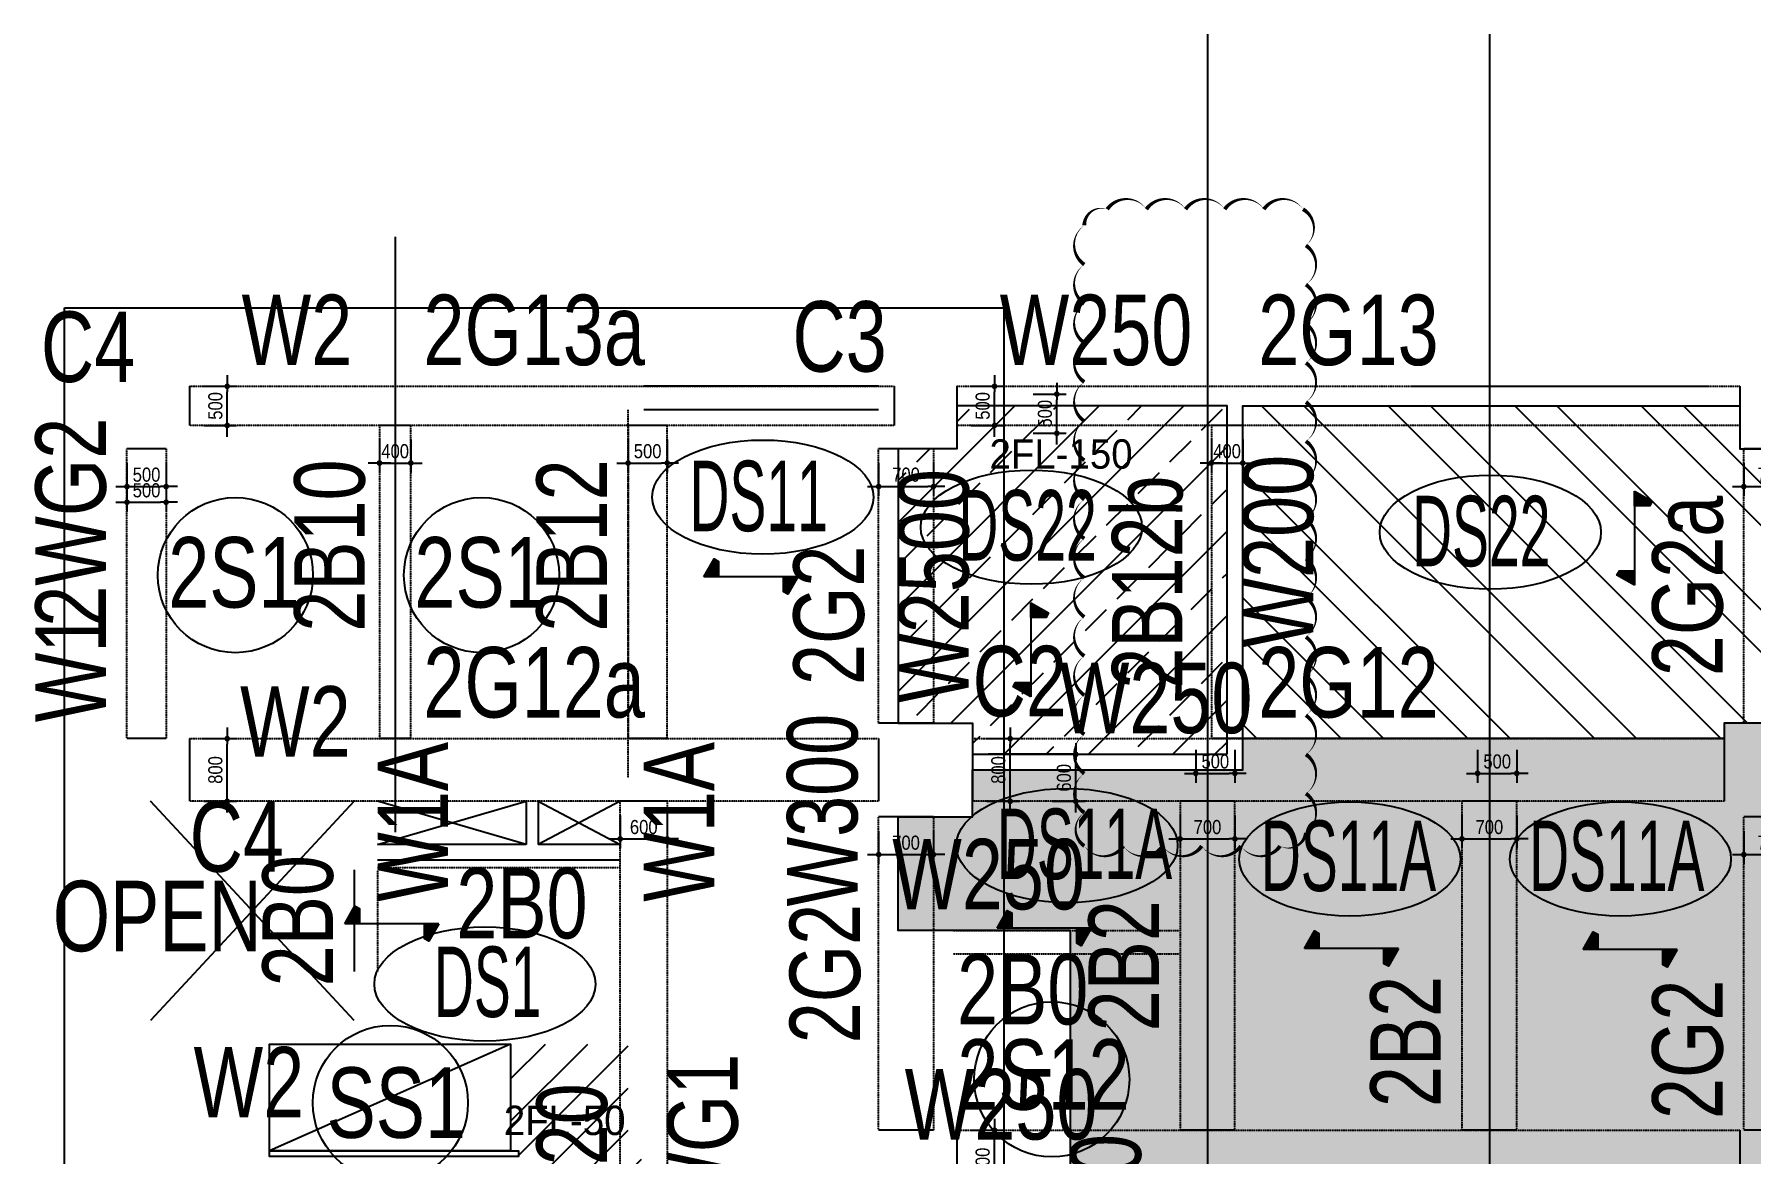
# Model space of a CAD drawing. Header units: millimetres. Extents: x -91198 to 200029, y -144 to 153500.
# Drawn here: x 90970 to 112891, y 139205 to 153500 of the extents above; entities that cross this region are included whole.
import ezdxf
from ezdxf.enums import TextEntityAlignment as Align

# ---------------------------------------------------------------- set-up
doc = ezdxf.new("R2010")
doc.units = ezdxf.units.MM
doc.linetypes.add('HID', pattern=[2.3, 1.5, -0.8])
doc.layers.get('Defpoints').update_dxf_attribs({"color": 159})
for name, color, linetype in [('^DECK', 130, 'Continuous'), ('A-CEN', 1, 'Continuous'), ('A-HAT', 251, 'Continuous'), ('A-OPEN', 1, 'Continuous'), ('A-TEXT-NOTE', 7, 'Continuous'), ('BEAM-TEXT', 4, 'Continuous'), ('COLUMN-TEXT', 2, 'Continuous'), ('DECK-PL', 4, 'Continuous'), ('DECK-SLAB', 4, 'Continuous'), ('GIRDER-TEXT', 7, 'Continuous'), ('TXT-SLAB', 6, 'Continuous'), ('WALL-TEXT', 6, 'Continuous'), ('보(beam)', 4, 'HID'), ('보(girder)', 7, 'HID'), ('슬래브라인', 7, 'Continuous')]:
    doc.layers.add(name, color=color, linetype=linetype)
doc.layers.add('NOPLOT', color=191, linetype='Continuous', plot=False)
doc.styles.add('Gdim', font='', dxfattribs={"width": 0.9})
doc.styles.add('Gtx', font='')
doc.styles.get('Gdim').set_extended_font_data('Dotum')
doc.styles.get('Gtx').set_extended_font_data('Dotum')
doc.dimstyles.new('Gdim200', dxfattribs={"dimscale": 200, "dimtxt": 3, "dimasz": 1.2, "dimexe": 2, "dimexo": 3, "dimgap": 1, "dimtad": 1, "dimdsep": 46, "dimlunit": 6, "dimtxsty": 'Gdim', "dimblk1": '_CIDOT', "dimblk2": '_CIDOT', "dimsah": 1, "dimcen": 2.5, "dimdle": 2, "dimclrd": 1, "dimclre": 1, "dimclrt": 3, "dimazin": 2, "dimtfac": 1, "dimtix": 1, "dimtmove": 2, "dimatfit": 3, "dimldrblk": '_CIDOT', "dimfxl": 2, "dimtolj": 1, "dimtzin": 0, "dimarcsym": 0})

# ---------------------------------------------------------------- blocks, each defined once
blk = doc.blocks.new('_CIDOT')
at = {"color": 0, "linetype": 'ByBlock'}
blk.add_line((2, 0), (-1, 0), dxfattribs=at)
at = {"color": 0, "linetype": 'ByBlock', "const_width": 0.5}
blk.add_lwpolyline([(-0.25, 0, 1), (0.25, 0, 1)], format="xyb", close=True, dxfattribs=at)
blk = doc.blocks.new('*D1475')
at = {"layer": 'Defpoints', "color": 155, "lineweight": -2, "transparency": 16777216}
for p, q in [((-1725, 650), (-1305, 650)), ((-1425, 222), (-1425, 578)), ((-1725, 150), (-1305, 150))]:
    blk.add_line(p, q, dxfattribs=at)
at = {"layer": 'Defpoints', "color": 0, "transparency": 16777216}
for p in [(-1905, 650), (-1425, 650), (-1905, 150)]:
    blk.add_point(p, dxfattribs=at)
at = {"layer": 'Defpoints', "color": 155, "lineweight": -2, "transparency": 16777216, "xscale": 71.99999999999994, "yscale": 71.99999999999994, "zscale": 71.99999999999994}
for p, rotation in [((-1425, 650), 90), ((-1425, 150), 270)]:
    blk.add_blockref('_CIDOT', p, dxfattribs=dict(at, rotation=rotation))
at = {"layer": 'Defpoints', "color": 3, "transparency": 16777216, "insert": (-1576, 400), "char_height": 180, "attachment_point": 5, "rotation": 90, "style": 'Gdim'}
blk.add_mtext('\\A1;{\\C155;500}', dxfattribs=at)
blk = doc.blocks.new('*D1477')
at = {"layer": 'Defpoints', "color": 155, "lineweight": -2, "transparency": 16777216}
for p, q in [((-1725, 800), (-1305, 800)), ((-1425, 72), (-1425, 728)), ((-1725, 0), (-1305, 0))]:
    blk.add_line(p, q, dxfattribs=at)
at = {"layer": 'Defpoints', "color": 0, "transparency": 16777216}
for p in [(-1905, 800), (-1425, 800), (-1905, 0)]:
    blk.add_point(p, dxfattribs=at)
at = {"layer": 'Defpoints', "color": 155, "lineweight": -2, "transparency": 16777216, "xscale": 71.99999999999994, "yscale": 71.99999999999994, "zscale": 71.99999999999994}
for p, rotation in [((-1425, 800), 90), ((-1425, 0), 270)]:
    blk.add_blockref('_CIDOT', p, dxfattribs=dict(at, rotation=rotation))
at = {"layer": 'Defpoints', "color": 3, "transparency": 16777216, "insert": (-1576, 400), "char_height": 180, "attachment_point": 5, "rotation": 90, "style": 'Gdim'}
blk.add_mtext('\\A1;{\\C155;800}', dxfattribs=at)
blk = doc.blocks.new('*D1482')
at = {"layer": 'Defpoints', "color": 155, "lineweight": -2, "transparency": 16777216}
for p, q in [((-1725, 800), (-1305, 800)), ((-1425, 72), (-1425, 728)), ((-888, 600), (-468, 600)), ((-588, 72), (-588, 528)), ((-1725, 0), (-1305, 0)), ((-888, 0), (-468, 0))]:
    blk.add_line(p, q, dxfattribs=at)
at = {"layer": 'Defpoints', "color": 0, "transparency": 16777216}
for p in [(-1905, 800), (-1425, 800), (-1068, 600), (-588, 600), (-1905, 0), (-1068, 0)]:
    blk.add_point(p, dxfattribs=at)
at = {"layer": 'Defpoints', "color": 155, "lineweight": -2, "transparency": 16777216, "xscale": 71.99999999999994, "yscale": 71.99999999999994, "zscale": 71.99999999999994}
for p, rotation in [((-1425, 800), 90), ((-588, 600), 90), ((-1425, 0), 270), ((-588, 0), 270)]:
    blk.add_blockref('_CIDOT', p, dxfattribs=dict(at, rotation=rotation))
at = {"layer": 'Defpoints', "color": 3, "transparency": 16777216, "char_height": 180, "attachment_point": 5, "rotation": 90, "style": 'Gdim'}
for s, insert in [('\\A1;{\\C155;800}', (-1576, 400)), ('\\A1;{\\C155;600}', (-738, 300))]:
    blk.add_mtext(s, dxfattribs=dict(at, insert=insert))
blk = doc.blocks.new('*D1476')
at = {"layer": 'Defpoints', "color": 155, "lineweight": -2, "transparency": 16777216}
for p, q in [((-1725, 650), (-1305, 650)), ((-1425, 222), (-1425, 578)), ((-930, 550), (-510, 550)), ((-630, 122), (-630, 478)), ((-1725, 150), (-1305, 150)), ((-930, 50), (-510, 50))]:
    blk.add_line(p, q, dxfattribs=at)
at = {"layer": 'Defpoints', "color": 0, "transparency": 16777216}
for p in [(-1905, 650), (-1425, 650), (-1110, 550), (-630, 550), (-1905, 150), (-1110, 50)]:
    blk.add_point(p, dxfattribs=at)
at = {"layer": 'Defpoints', "color": 155, "lineweight": -2, "transparency": 16777216, "xscale": 71.99999999999994, "yscale": 71.99999999999994, "zscale": 71.99999999999994}
for p, rotation in [((-1425, 650), 90), ((-630, 550), 90), ((-1425, 150), 270), ((-630, 50), 270)]:
    blk.add_blockref('_CIDOT', p, dxfattribs=dict(at, rotation=rotation))
at = {"layer": 'Defpoints', "color": 3, "transparency": 16777216, "char_height": 180, "attachment_point": 5, "rotation": 90, "style": 'Gdim'}
for insert in [(-1576, 400), (-781, 300)]:
    blk.add_mtext('\\A1;{\\C155;500}', dxfattribs=dict(at, insert=insert))
blk = doc.blocks.new('*D1489')
at = {"layer": 'Defpoints', "color": 155, "lineweight": -2, "transparency": 16777216}
for p, q in [((-1925, 700), (-1505, 700)), ((-1625, 172), (-1625, 628)), ((-1925, 100), (-1505, 100))]:
    blk.add_line(p, q, dxfattribs=at)
at = {"layer": 'Defpoints', "color": 0, "transparency": 16777216}
for p in [(-2105, 700), (-1625, 700), (-2105, 100)]:
    blk.add_point(p, dxfattribs=at)
at = {"layer": 'Defpoints', "color": 155, "lineweight": -2, "transparency": 16777216, "xscale": 71.99999999999994, "yscale": 71.99999999999994, "zscale": 71.99999999999994}
for p, rotation in [((-1625, 700), 90), ((-1625, 100), 270)]:
    blk.add_blockref('_CIDOT', p, dxfattribs=dict(at, rotation=rotation))
at = {"layer": 'Defpoints', "color": 3, "transparency": 16777216, "insert": (-1776, 400), "char_height": 180, "attachment_point": 5, "rotation": 90, "style": 'Gdim'}
blk.add_mtext('\\A1;{\\C155;600}', dxfattribs=at)
blk = doc.blocks.new('*D1490')
at = {"layer": 'Defpoints', "color": 155, "lineweight": -2, "transparency": 16777216}
for p, q in [((-1925, 650), (-1505, 650)), ((-1725, 650), (-1305, 650)), ((-1625, 222), (-1625, 578)), ((-1425, 222), (-1425, 578)), ((-1925, 150), (-1505, 150)), ((-1725, 150), (-1305, 150))]:
    blk.add_line(p, q, dxfattribs=at)
at = {"layer": 'Defpoints', "color": 0, "transparency": 16777216}
for p in [(-2105, 650), (-1905, 650), (-1625, 650), (-1425, 650), (-2105, 150), (-1905, 150)]:
    blk.add_point(p, dxfattribs=at)
at = {"layer": 'Defpoints', "color": 155, "lineweight": -2, "transparency": 16777216, "xscale": 71.99999999999994, "yscale": 71.99999999999994, "zscale": 71.99999999999994}
for p, rotation in [((-1625, 650), 90), ((-1425, 650), 90), ((-1625, 150), 270), ((-1425, 150), 270)]:
    blk.add_blockref('_CIDOT', p, dxfattribs=dict(at, rotation=rotation))
at = {"layer": 'Defpoints', "color": 3, "transparency": 16777216, "char_height": 180, "attachment_point": 5, "rotation": 90, "style": 'Gdim'}
for insert in [(-1776, 400), (-1576, 400)]:
    blk.add_mtext('\\A1;{\\C155;500}', dxfattribs=dict(at, insert=insert))
blk = doc.blocks.new('*D1473')
at = {"layer": 'Defpoints', "color": 155, "lineweight": -2, "transparency": 16777216}
for p, q in [((-1825, 750), (-1405, 750)), ((-1525, 122), (-1525, 678)), ((-1825, 50), (-1405, 50))]:
    blk.add_line(p, q, dxfattribs=at)
at = {"layer": 'Defpoints', "color": 0, "transparency": 16777216}
for p in [(-2005, 750), (-1525, 750), (-2005, 50)]:
    blk.add_point(p, dxfattribs=at)
at = {"layer": 'Defpoints', "color": 155, "lineweight": -2, "transparency": 16777216, "xscale": 71.99999999999994, "yscale": 71.99999999999994, "zscale": 71.99999999999994}
for p, rotation in [((-1525, 750), 90), ((-1525, 50), 270)]:
    blk.add_blockref('_CIDOT', p, dxfattribs=dict(at, rotation=rotation))
at = {"layer": 'Defpoints', "color": 3, "transparency": 16777216, "insert": (-1676, 400), "char_height": 180, "attachment_point": 5, "rotation": 90, "style": 'Gdim'}
blk.add_mtext('\\A1;{\\C155;700}', dxfattribs=at)
blk = doc.blocks.new('*D1491')
at = {"layer": 'Defpoints', "color": 155, "lineweight": -2, "transparency": 16777216}
for p, q in [((-888, 550), (-468, 550)), ((-588, 122), (-588, 478)), ((-888, 50), (-468, 50))]:
    blk.add_line(p, q, dxfattribs=at)
at = {"layer": 'Defpoints', "color": 0, "transparency": 16777216}
for p in [(-1068, 550), (-588, 550), (-1068, 50)]:
    blk.add_point(p, dxfattribs=at)
at = {"layer": 'Defpoints', "color": 155, "lineweight": -2, "transparency": 16777216, "xscale": 71.99999999999994, "yscale": 71.99999999999994, "zscale": 71.99999999999994}
for p, rotation in [((-588, 550), 90), ((-588, 50), 270)]:
    blk.add_blockref('_CIDOT', p, dxfattribs=dict(at, rotation=rotation))
at = {"layer": 'Defpoints', "color": 3, "transparency": 16777216, "insert": (-738, 300), "char_height": 180, "attachment_point": 5, "rotation": 90, "style": 'Gdim'}
blk.add_mtext('\\A1;{\\C155;500}', dxfattribs=at)
blk = doc.blocks.new('*D1492')
at = {"layer": 'Defpoints', "color": 155, "lineweight": -2, "transparency": 16777216}
for p, q in [((-1725, 650), (-1305, 650)), ((-1425, 222), (-1425, 578)), ((-888, 650), (-468, 650)), ((-588, 22), (-588, 578)), ((-1725, 150), (-1305, 150)), ((-888, -50), (-468, -50))]:
    blk.add_line(p, q, dxfattribs=at)
at = {"layer": 'Defpoints', "color": 0, "transparency": 16777216}
for p in [(-1905, 650), (-1425, 650), (-1068, 650), (-588, 650), (-1905, 150), (-1068, -50)]:
    blk.add_point(p, dxfattribs=at)
at = {"layer": 'Defpoints', "color": 155, "lineweight": -2, "transparency": 16777216, "xscale": 71.99999999999994, "yscale": 71.99999999999994, "zscale": 71.99999999999994}
for p, rotation in [((-1425, 650), 90), ((-588, 650), 90), ((-1425, 150), 270), ((-588, -50), 270)]:
    blk.add_blockref('_CIDOT', p, dxfattribs=dict(at, rotation=rotation))
at = {"layer": 'Defpoints', "color": 3, "transparency": 16777216, "char_height": 180, "attachment_point": 5, "rotation": 90, "style": 'Gdim'}
for s, insert in [('\\A1;{\\C155;500}', (-1576, 400)), ('\\A1;{\\C155;700}', (-738, 300))]:
    blk.add_mtext(s, dxfattribs=dict(at, insert=insert))
blk = doc.blocks.new('*D1501')
at = {"layer": 'Defpoints', "color": 155, "lineweight": -2, "transparency": 16777216}
for p, q in [((-1725, 750), (-1305, 750)), ((-1425, 122), (-1425, 678)), ((-1725, 50), (-1305, 50))]:
    blk.add_line(p, q, dxfattribs=at)
at = {"layer": 'Defpoints', "color": 0, "transparency": 16777216}
for p in [(-1905, 750), (-1425, 750), (-1905, 50)]:
    blk.add_point(p, dxfattribs=at)
at = {"layer": 'Defpoints', "color": 155, "lineweight": -2, "transparency": 16777216, "xscale": 71.99999999999994, "yscale": 71.99999999999994, "zscale": 71.99999999999994}
for p, rotation in [((-1425, 750), 90), ((-1425, 50), 270)]:
    blk.add_blockref('_CIDOT', p, dxfattribs=dict(at, rotation=rotation))
at = {"layer": 'Defpoints', "color": 3, "transparency": 16777216, "insert": (-1576, 400), "char_height": 180, "attachment_point": 5, "rotation": 90, "style": 'Gdim'}
blk.add_mtext('\\A1;{\\C155;700}', dxfattribs=at)
blk = doc.blocks.new('*D1503')
at = {"layer": 'Defpoints', "color": 155, "lineweight": -2, "transparency": 16777216}
for p, q in [((-1725, 800), (-1305, 800)), ((-1425, 72), (-1425, 728)), ((-1725, 0), (-1305, 0))]:
    blk.add_line(p, q, dxfattribs=at)
at = {"layer": 'Defpoints', "color": 0, "transparency": 16777216}
for p in [(-1905, 800), (-1425, 800), (-1905, 0)]:
    blk.add_point(p, dxfattribs=at)
at = {"layer": 'Defpoints', "color": 155, "lineweight": -2, "transparency": 16777216, "xscale": 71.99999999999994, "yscale": 71.99999999999994, "zscale": 71.99999999999994}
for p, rotation in [((-1425, 800), 90), ((-1425, 0), 270)]:
    blk.add_blockref('_CIDOT', p, dxfattribs=dict(at, rotation=rotation))
at = {"layer": 'Defpoints', "color": 3, "transparency": 16777216, "insert": (-1576, 400), "char_height": 180, "attachment_point": 5, "rotation": 90, "style": 'Gdim'}
blk.add_mtext('\\A1;{\\C155;800}', dxfattribs=at)
blk = doc.blocks.new('*D1507')
at = {"layer": 'Defpoints', "color": 155, "lineweight": -2, "transparency": 16777216}
for p, q in [((-888, 500), (-468, 500)), ((-588, 572), (-588, 644)), ((-588, 100), (-588, 500)), ((-888, 100), (-468, 100)), ((-588, 28), (-588, -44))]:
    blk.add_line(p, q, dxfattribs=at)
at = {"layer": 'Defpoints', "color": 0, "transparency": 16777216}
for p in [(-1068, 500), (-588, 500), (-1068, 100)]:
    blk.add_point(p, dxfattribs=at)
at = {"layer": 'Defpoints', "color": 155, "lineweight": -2, "transparency": 16777216, "xscale": 71.99999999999994, "yscale": 71.99999999999994, "zscale": 71.99999999999994}
for p, rotation in [((-588, 500), 270), ((-588, 100), 90)]:
    blk.add_blockref('_CIDOT', p, dxfattribs=dict(at, rotation=rotation))
at = {"layer": 'Defpoints', "color": 3, "transparency": 16777216, "insert": (-738, 300), "char_height": 180, "attachment_point": 5, "rotation": 90, "style": 'Gdim'}
blk.add_mtext('\\A1;{\\C155;400}', dxfattribs=at)
blk = doc.blocks.new('A$C58C40D4B')
at = {"layer": 'DECK-PL'}
for points in [[(600, 2), (471, 228), (415, 196), (415, 2)], [(-600, 2), (-471, -223), (-415, -192), (-415, 2)]]:
    blk.add_hatch(color=256, dxfattribs=at).paths.add_polyline_path(points)
blk.add_line((-600, 2), (600, 2), dxfattribs=at)
for points in [[(600, 2), (471, 228), (415, 196), (415, 2), (415, 2), (471, 2), (600, 2)], [(-600, 2), (-471, -223), (-415, -192), (-415, 2), (-415, 2), (-471, 2), (-600, 2)]]:
    blk.add_lwpolyline(points, dxfattribs=at)
blk = doc.blocks.new('*D1617')
at = {"layer": 'Defpoints', "color": 155, "lineweight": -2, "transparency": 16777216}
for p, q in [((-888, 500), (-468, 500)), ((-588, 572), (-588, 644)), ((-588, 100), (-588, 500)), ((-888, 100), (-468, 100)), ((-588, 28), (-588, -44))]:
    blk.add_line(p, q, dxfattribs=at)
at = {"layer": 'Defpoints', "color": 0, "transparency": 16777216}
for p in [(-1068, 500), (-588, 500), (-1068, 100)]:
    blk.add_point(p, dxfattribs=at)
at = {"layer": 'Defpoints', "color": 155, "lineweight": -2, "transparency": 16777216, "xscale": 71.99999999999994, "yscale": 71.99999999999994, "zscale": 71.99999999999994}
for p, rotation in [((-588, 500), 270), ((-588, 100), 90)]:
    blk.add_blockref('_CIDOT', p, dxfattribs=dict(at, rotation=rotation))
at = {"layer": 'Defpoints', "color": 3, "transparency": 16777216, "insert": (-738, 300), "char_height": 180, "attachment_point": 5, "rotation": 90, "style": 'Gdim'}
blk.add_mtext('\\A1;{\\C155;400}', dxfattribs=at)
blk = doc.blocks.new('*U1160')
at = {"layer": 'Defpoints'}
for p, q in [((-1905.451, 650), (-1905.451, 150)), ((7094.549, 650), (7094.549, 150))]:
    blk.add_line(p, q, dxfattribs=at)
at = {"layer": '보(girder)'}
for p, q in [((-1905.451, 650), (7094.549, 650)), ((7094.549, 150), (-1905.451, 150))]:
    blk.add_line(p, q, dxfattribs=at)
at = {"layer": 'Defpoints'}
dim = blk.add_linear_dim(base=(-1425.451, 650), p1=(-1905.451, 150), p2=(-1905.451, 650), angle=90, text='{\\C155;<>}', dimstyle='Gdim200', override={"dimscale": 60, "dimzin": 8, "dimclrd": 155, "dimclre": 155}, dxfattribs=at)
dim.commit()
dim.dimension.update_dxf_attribs({"geometry": '*D1475', "text_midpoint": (-1575.573, 400)})
blk = doc.blocks.new('*U1164')
at = {"layer": 'Defpoints'}
for p, q in [((-1905.451, 800), (-1905.451, 0)), ((6894.549, 800), (6894.549, 0))]:
    blk.add_line(p, q, dxfattribs=at)
at = {"layer": '보(girder)'}
for p, q in [((-1905.451, 800), (6894.549, 800)), ((6894.549, 0), (-1905.451, 0))]:
    blk.add_line(p, q, dxfattribs=at)
at = {"layer": 'Defpoints'}
dim = blk.add_linear_dim(base=(-1425.451, 800), p1=(-1905.451, 0), p2=(-1905.451, 800), angle=90, text='{\\C155;<>}', dimstyle='Gdim200', override={"dimscale": 60, "dimzin": 8, "dimclrd": 155, "dimclre": 155}, dxfattribs=at)
dim.commit()
dim.dimension.update_dxf_attribs({"geometry": '*D1477', "text_midpoint": (-1575.573, 400)})
blk = doc.blocks.new('*U1174')
at = {"layer": 'Defpoints'}
for p, q in [((-1905.451, 800), (-1905.451, 0)), ((7694.549, 800), (7694.549, 0))]:
    blk.add_line(p, q, dxfattribs=at)
at = {"layer": '보(girder)'}
for p, q in [((-1905.451, 800), (7694.549, 800)), ((7694.549, 0), (-1905.451, 0))]:
    blk.add_line(p, q, dxfattribs=at)
at = {"layer": 'Defpoints'}
dim = blk.add_linear_dim(base=(-1425.451, 800), p1=(-1905.451, 0), p2=(-1905.451, 800), angle=90, text='{\\C155;<>}', dimstyle='Gdim200', override={"dimscale": 60, "dimzin": 8, "dimclrd": 155, "dimclre": 155}, dxfattribs=at)
dim.commit()
dim.dimension.update_dxf_attribs({"geometry": '*D1482', "text_midpoint": (-1575.573, 400)})
blk = doc.blocks.new('*U1162')
at = {"layer": 'Defpoints'}
for p, q in [((-1905.451, 650), (-1905.451, 150)), ((8094.549, 650), (8094.549, 150))]:
    blk.add_line(p, q, dxfattribs=at)
at = {"layer": '보(girder)'}
for p, q in [((-1905.451, 650), (8094.549, 650)), ((8094.549, 150), (-1905.451, 150))]:
    blk.add_line(p, q, dxfattribs=at)
at = {"layer": 'Defpoints'}
dim = blk.add_linear_dim(base=(-1425.451, 650), p1=(-1905.451, 150), p2=(-1905.451, 650), angle=90, text='{\\C155;<>}', dimstyle='Gdim200', override={"dimscale": 60, "dimzin": 8, "dimclrd": 155, "dimclre": 155}, dxfattribs=at)
dim.commit()
dim.dimension.update_dxf_attribs({"geometry": '*D1476', "text_midpoint": (-1575.573, 400)})
blk = doc.blocks.new('*U1188')
at = {"layer": 'Defpoints'}
for p, q in [((-2105.451, 700), (-2105.451, 100)), ((4294.549, 700), (4294.549, 100))]:
    blk.add_line(p, q, dxfattribs=at)
at = {"layer": '보(girder)'}
for p, q in [((-2105.451, 700), (4294.549, 700)), ((4294.549, 100), (-2105.451, 100))]:
    blk.add_line(p, q, dxfattribs=at)
at = {"layer": 'Defpoints'}
dim = blk.add_linear_dim(base=(-1625.451, 700), p1=(-2105.451, 100), p2=(-2105.451, 700), angle=90, text='{\\C155;<>}', dimstyle='Gdim200', override={"dimscale": 60, "dimzin": 8, "dimclrd": 155, "dimclre": 155}, dxfattribs=at)
dim.commit()
dim.dimension.update_dxf_attribs({"geometry": '*D1489', "text_midpoint": (-1775.573, 400)})
blk = doc.blocks.new('*U1190')
at = {"layer": 'Defpoints'}
for p, q in [((-2105.451, 650), (-2105.451, 150)), ((1594.549, 650), (1594.549, 150))]:
    blk.add_line(p, q, dxfattribs=at)
at = {"layer": '보(girder)'}
for p, q in [((-2105.451, 650), (1594.549, 650)), ((1594.549, 150), (-2105.451, 150))]:
    blk.add_line(p, q, dxfattribs=at)
at = {"layer": 'Defpoints'}
dim = blk.add_linear_dim(base=(-1625.451, 650), p1=(-2105.451, 150), p2=(-2105.451, 650), angle=90, text='{\\C155;<>}', dimstyle='Gdim200', override={"dimscale": 60, "dimzin": 8, "dimclrd": 155, "dimclre": 155}, dxfattribs=at)
dim.commit()
dim.dimension.update_dxf_attribs({"geometry": '*D1490', "text_midpoint": (-1775.573, 400)})
blk = doc.blocks.new('*U1156')
at = {"layer": 'Defpoints'}
for p, q in [((-2005.451, 750), (-2005.451, 50)), ((1494.549, 750), (1494.549, 50))]:
    blk.add_line(p, q, dxfattribs=at)
at = {"layer": '보(girder)'}
for p, q in [((-2005.451, 750), (1494.549, 750)), ((1494.549, 50), (-2005.451, 50))]:
    blk.add_line(p, q, dxfattribs=at)
at = {"layer": 'Defpoints'}
dim = blk.add_linear_dim(base=(-1525.451, 750), p1=(-2005.451, 50), p2=(-2005.451, 750), angle=90, text='{\\C155;<>}', dimstyle='Gdim200', override={"dimscale": 60, "dimzin": 8, "dimclrd": 155, "dimclre": 155}, dxfattribs=at)
dim.commit()
dim.dimension.update_dxf_attribs({"geometry": '*D1473', "text_midpoint": (-1675.573, 400)})
blk = doc.blocks.new('*U1192')
at = {"layer": 'Defpoints'}
for p, q in [((-1067.879, 550), (-1067.879, 50)), ((2932.121, 550), (2932.121, 50))]:
    blk.add_line(p, q, dxfattribs=at)
at = {"layer": '보(beam)'}
for p, q in [((2932.121, 550), (-1067.879, 550)), ((-1067.879, 50), (2932.121, 50))]:
    blk.add_line(p, q, dxfattribs=at)
at = {"layer": 'Defpoints'}
dim = blk.add_linear_dim(base=(-587.879, 550), p1=(-1067.879, 50), p2=(-1067.879, 550), angle=90, text='{\\C155;<>}', dimstyle='Gdim200', override={"dimscale": 60, "dimzin": 8, "dimclrd": 155, "dimclre": 155}, dxfattribs=at)
dim.commit()
dim.dimension.update_dxf_attribs({"geometry": '*D1491', "text_midpoint": (-738.001, 300)})
blk = doc.blocks.new('*U1194')
at = {"layer": 'Defpoints'}
for p, q in [((-1067.879, 650), (-1067.879, -50)), ((3132.121, 650), (3132.121, -50))]:
    blk.add_line(p, q, dxfattribs=at)
at = {"layer": '보(beam)'}
for p, q in [((3132.121, 650), (-1067.879, 650)), ((-1067.879, -50), (3132.121, -50))]:
    blk.add_line(p, q, dxfattribs=at)
at = {"layer": 'Defpoints'}
dim = blk.add_linear_dim(base=(-587.879, 650), p1=(-1067.879, -50), p2=(-1067.879, 650), angle=90, text='{\\C155;<>}', dimstyle='Gdim200', override={"dimscale": 60, "dimzin": 8, "dimclrd": 155, "dimclre": 155}, dxfattribs=at)
dim.commit()
dim.dimension.update_dxf_attribs({"geometry": '*D1492', "text_midpoint": (-738.001, 300)})
blk = doc.blocks.new('*U1212')
at = {"layer": 'Defpoints'}
for p, q in [((-1905.451, 750), (-1905.451, 50)), ((2094.549, 750), (2094.549, 50))]:
    blk.add_line(p, q, dxfattribs=at)
at = {"layer": '보(girder)'}
for p, q in [((-1905.451, 750), (2094.549, 750)), ((2094.549, 50), (-1905.451, 50))]:
    blk.add_line(p, q, dxfattribs=at)
at = {"layer": 'Defpoints'}
dim = blk.add_linear_dim(base=(-1425.451, 750), p1=(-1905.451, 50), p2=(-1905.451, 750), angle=90, text='{\\C155;<>}', dimstyle='Gdim200', override={"dimscale": 60, "dimzin": 8, "dimclrd": 155, "dimclre": 155}, dxfattribs=at)
dim.commit()
dim.dimension.update_dxf_attribs({"geometry": '*D1501', "text_midpoint": (-1575.573, 400)})
blk = doc.blocks.new('*U1216')
at = {"layer": 'Defpoints'}
for p, q in [((-1905.451, 800), (-1905.451, 0)), ((8094.549, 800), (8094.549, 0))]:
    blk.add_line(p, q, dxfattribs=at)
at = {"layer": '보(girder)'}
for p, q in [((-1905.451, 800), (8094.549, 800)), ((8094.549, 0), (-1905.451, 0))]:
    blk.add_line(p, q, dxfattribs=at)
at = {"layer": 'Defpoints'}
dim = blk.add_linear_dim(base=(-1425.451, 800), p1=(-1905.451, 0), p2=(-1905.451, 800), angle=90, text='{\\C155;<>}', dimstyle='Gdim200', override={"dimscale": 60, "dimzin": 8, "dimclrd": 155, "dimclre": 155}, dxfattribs=at)
dim.commit()
dim.dimension.update_dxf_attribs({"geometry": '*D1503', "text_midpoint": (-1575.573, 400)})
blk = doc.blocks.new('*U1224')
at = {"layer": 'Defpoints'}
for p, q in [((-1067.879, 500), (-1067.879, 100)), ((2932.121, 500), (2932.121, 100))]:
    blk.add_line(p, q, dxfattribs=at)
at = {"layer": '보(beam)'}
for p, q in [((2932.121, 500), (-1067.879, 500)), ((-1067.879, 100), (2932.121, 100))]:
    blk.add_line(p, q, dxfattribs=at)
at = {"layer": 'Defpoints'}
dim = blk.add_linear_dim(base=(-587.879, 500), p1=(-1067.879, 100), p2=(-1067.879, 500), angle=90, text='{\\C155;<>}', dimstyle='Gdim200', override={"dimscale": 60, "dimzin": 8, "dimclrd": 155, "dimclre": 155}, dxfattribs=at)
dim.commit()
dim.dimension.update_dxf_attribs({"geometry": '*D1507', "text_midpoint": (-738.001, 300)})
blk = doc.blocks.new('*U1438')
at = {"layer": 'Defpoints'}
for p, q in [((-1067.879, 500), (-1067.879, 100)), ((2932.121, 500), (2932.121, 100))]:
    blk.add_line(p, q, dxfattribs=at)
at = {"layer": '보(beam)'}
for p, q in [((2932.121, 500), (-1067.879, 500)), ((-1067.879, 100), (2932.121, 100))]:
    blk.add_line(p, q, dxfattribs=at)
at = {"layer": 'Defpoints'}
dim = blk.add_linear_dim(base=(-587.879, 500), p1=(-1067.879, 100), p2=(-1067.879, 500), angle=90, text='{\\C155;<>}', dimstyle='Gdim200', override={"dimscale": 60, "dimzin": 8, "dimclrd": 155, "dimclre": 155}, dxfattribs=at)
dim.commit()
dim.dimension.update_dxf_attribs({"geometry": '*D1617', "text_midpoint": (-738.001, 300)})

msp = doc.modelspace()

# ---------------------------------------------------------------- hatches: boundary and pattern name
at = {"layer": 'A-HAT'}
h = msp.add_hatch(dxfattribs=at)
h.set_pattern_fill('ANSI33', color=256, scale=120)
h.paths.add_polyline_path([(106203.571, 144305.018), (106203.571, 148755.018), (102753.571, 148755.018), (102753.571, 148205.018), (102003.571, 148205.017), (102003.571, 144705.017), (102953.571, 144705.018), (102953.571, 144305.018)])
h = msp.add_hatch(dxfattribs=at)
h.set_pattern_fill('ANSI33', color=256, scale=120)
h.paths.add_polyline_path([(112553.571, 144505.018), (106403.571, 144505.018), (106403.571, 144105.018), (102953.571, 144105.018), (102953.571, 143505.018), (102003.571, 143505.018), (102003.571, 142055.018), (104203.571, 142055.018), (104203.571, 131355.018), (102003.571, 131355.018), (102003.571, 128705.018), (102953.571, 128705.018), (102953.571, 127505.018), (102003.571, 127505.018), (102003.571, 124255.018), (104203.571, 124255.018), (104203.571, 116905.018), (112753.571, 116905.018), (112753.571, 117505.018), (113553.571, 117505.018), (113553.571, 116905.02), (123553.571, 116905.02), (123553.571, 117505.018), (124353.571, 117505.018), (124353.571, 116905.02), (134353.571, 116905.02), (134353.571, 117505.018), (135153.571, 117505.018), (135153.571, 116905.02), (145153.571, 116905.02), (145153.571, 117505.018), (145953.571, 117505.018), (145953.571, 116905.02), (155953.571, 116905.02), (155953.571, 117505.018), (156753.571, 117505.018), (156753.571, 116905.018), (165303.571, 116905.018), (165303.571, 124255.018), (167503.571, 124255.018), (167503.571, 127505.018), (166553.571, 127505.018), (166553.571, 128705.018), (167503.571, 128705.018), (167503.571, 134905.018), (165303.571, 134905.018), (165303.571, 142055.018), (167503.571, 142055.018), (167503.571, 143505.018), (166553.571, 143505.018), (166553.571, 144105.018), (165253.571, 144105.018), (165253.571, 144355.018), (166553.571, 144355.018), (166553.571, 144705.018), (167503.571, 144705.018), (167503.571, 148205.018), (166753.571, 148205.018), (166753.571, 148755.018), (160453.571, 148755.016), (160453.571, 144355.018), (160553.571, 144355.018), (160553.571, 144105.018), (156953.571, 144105.018), (156953.571, 143505.018), (155753.571, 143505.018), (155753.571, 144505.018), (146153.571, 144505.018), (146153.571, 144705.018), (144953.571, 144705.018), (144953.571, 144505.018), (135353.571, 144505.018), (135353.571, 144705.018), (134153.571, 144705.018), (134153.571, 144505.018), (124553.571, 144505.018), (124553.571, 144705.018), (123353.571, 144705.018), (123353.571, 144505.018), (113753.571, 144505.018), (113753.571, 144705.018), (112553.571, 144705.018)])
h = msp.add_hatch(dxfattribs=at)
h.set_pattern_fill('ANSI32', color=256, scale=120, angle=90)
h.paths.add_polyline_path([(106403.571, 148755.018), (112753.571, 148755.018), (112753.571, 148205.018), (113553.571, 148205.018), (113553.571, 148755.018), (123553.571, 148755.018), (123553.571, 148205.018), (124353.571, 148205.018), (124353.571, 148755.018), (134353.571, 148755.018), (134353.571, 148205.018), (135153.571, 148205.018), (135153.571, 148755.018), (145153.571, 148755.018), (145153.571, 148205.018), (145953.571, 148205.018), (145953.571, 148755.018), (155753.571, 148755.018), (155753.571, 144505.018), (146153.571, 144505.018), (146153.571, 144705.018), (144953.571, 144705.018), (144953.571, 144505.018), (135353.571, 144505.018), (135353.571, 144705.018), (134153.571, 144705.018), (134153.571, 144505.018), (124553.571, 144505.018), (124553.571, 144705.018), (123353.571, 144705.018), (123353.571, 144505.018), (113753.571, 144505.018), (113753.571, 144705.018), (112553.571, 144705.018), (112553.571, 144505.018), (106403.571, 144505.018)])
at = {"layer": 'A-HAT', "transparency": 33554687}
h = msp.add_hatch(dxfattribs=at)
h.set_pattern_fill('ANSI31', color=256, scale=120)
h.paths.add_polyline_path([(97153.571, 137805.018), (97153.571, 139240.018), (97053.571, 139240.018), (97053.571, 140605.018), (98553.571, 140605.018), (98553.571, 139135.018), (98753.571, 139135.018), (98753.571, 138005.018), (98553.571, 138005.018), (98553.571, 137805.018)])

# ---------------------------------------------------------------- linework, layer by layer
at = {"layer": '^DECK', "color": 0}
for centre in [(93537.87, 146593.377), (96682.059, 146593.377), (103964.891, 140153.828), (95517.13, 139853.042)]:
    msp.add_circle(centre, 990.918, dxfattribs=at)
for centre in [(100274.849, 147589.933), (103703.873, 147205.904), (109566.002, 147142.047), (104159.311, 143139.957), (107770.758, 142967.915), (111226.575, 142967.915), (96725.333, 141370.983)]:
    msp.add_ellipse(centre, major_axis=(1412.381, 0), ratio=0.51617646, dxfattribs=at)
at = {"layer": 'A-CEN'}
for p, q in [((105953.571, 153500), (105953.571, 110771.892)), ((109553.571, 153500), (109553.571, 110771.892)), ((95578.571, 150915.016), (95578.571, 143309.999))]:
    msp.add_line(p, q, dxfattribs=at)
at = {"layer": 'A-OPEN', "linetype": 'HID'}
msp.add_line((98553.571, 144005.018), (98553.571, 148705.018), dxfattribs=at)
at = {"layer": 'A-OPEN'}
for p, q in [((95053.571, 140905.018), (92453.571, 143705.018)), ((95053.571, 143705.018), (92453.571, 140905.018)), ((95353.571, 143155.017), (97253.571, 143705.017)), ((97253.571, 143155.017), (95353.571, 143705.017)), ((97403.571, 143705.017), (98453.571, 143155.017)), ((98453.571, 143705.017), (97403.571, 143155.017)), ((97053.571, 140605.018), (93973.571, 139240.018))]:
    msp.add_line(p, q, dxfattribs=at)
at = {"layer": 'NOPLOT'}
msp.add_lwpolyline([(104380.207, 143133.936, 0, 50, 0.52056705), (104880.207, 143133.936, 0, 50, 0.52056705), (105380.207, 143133.936, 0, 50, 0.52056705), (105880.207, 143133.936, 0, 50, 0.52056705), (106380.207, 143133.936, 0, 50, 0.52056705), (106880.207, 143133.936, 0, 50, 0.52056705), (107210.576, 143303.566, 0, 50, 0.52056705), (107210.576, 143803.566, 0, 50, 0.52056705), (107210.576, 144303.566, 0, 50, 0.52056705), (107210.576, 144803.566, 0, 50, 0.52056705), (107210.576, 145303.566, 0, 50, 0.52056705), (107210.576, 145803.566, 0, 50, 0.52056705), (107210.576, 146303.566, 0, 50, 0.52056705), (107210.576, 146803.566, 0, 50, 0.52056705), (107210.576, 147303.566, 0, 50, 0.52056705), (107210.576, 147803.566, 0, 50, 0.52056705), (107210.576, 148303.566, 0, 50, 0.52056705), (107210.576, 148803.566, 0, 50, 0.52056705), (107210.576, 149303.566, 0, 50, 0.52056705), (107210.576, 149803.566, 0, 50, 0.52056705), (107210.576, 150303.566, 0, 50, 0.52056705), (107210.576, 150803.566, 0, 50, 0.52056705), (107173.423, 151266.413, 0, 50, 0.52056705), (106673.423, 151266.413, 0, 50, 0.52056705), (106173.423, 151266.413, 0, 50, 0.52056705), (105673.423, 151266.413, 0, 50, 0.52056705), (105173.423, 151266.413, 0, 50, 0.52056705), (104673.423, 151266.413, 0, 50, 0.52056705), (104380.207, 151059.628, 0, 50, 0.52056705), (104380.207, 150559.628, 0, 50, 0.52056705), (104380.207, 150059.628, 0, 50, 0.52056705), (104380.207, 149559.628, 0, 50, 0.52056705), (104380.207, 149059.628, 0, 50, 0.52056705), (104380.207, 148559.628, 0, 50, 0.52056705), (104380.207, 148059.628, 0, 50, 0.52056705), (104380.207, 147559.628, 0, 50, 0.52056705), (104380.207, 147059.628, 0, 50, 0.52056705), (104380.207, 146559.628, 0, 50, 0.52056705), (104380.207, 146059.628, 0, 50, 0.52056705), (104380.207, 145559.628, 0, 50, 0.52056705), (104380.207, 145059.628, 0, 50, 0.52056705), (104380.207, 144559.628, 0, 50, 0.52056705), (104380.207, 144059.628, 0, 50, 0.52056705), (104380.207, 143559.628, 0, 50, 0.52056705)], format="xyseb", close=True, dxfattribs=at)
msp.add_lwpolyline([(91353.571, 150005.018), (103353.572, 150005.018), (103353.572, 122185.018), (91353.571, 122185.018)], close=True, dxfattribs=at)
at = {"layer": '보(beam)'}
for p, q in [((98453.571, 142855.017), (95353.571, 142855.017)), ((95353.571, 142830.018), (95353.571, 141530.018))]:
    msp.add_line(p, q, dxfattribs=at)
at = {"layer": '보(beam)', "linetype": 'HID'}
for p, q in [((102703.571, 142055.018), (105603.571, 142055.018)), ((102703.571, 141755.018), (105603.571, 141755.018))]:
    msp.add_line(p, q, dxfattribs=at)
at = {"layer": '슬래브라인'}
for p, q in [((101753.571, 149005.018), (98753.571, 149005.018)), ((108553.571, 149005.018), (112353.571, 149005.018)), ((101753.571, 148705.018), (98753.571, 148705.018)), ((108553.571, 148755.018), (112353.571, 148755.018)), ((104283.571, 144305.018), (103153.571, 144305.018)), ((103153.571, 144105.018), (104283.571, 144105.018)), ((97253.571, 143705.017), (97253.571, 143155.017)), ((97403.571, 143705.017), (97403.571, 143155.017)), ((97253.571, 143155.017), (95353.571, 143155.017)), ((98453.571, 143155.017), (97403.571, 143155.017)), ((98453.571, 142955.017), (95353.571, 142955.017)), ((95053.571, 142830.018), (95053.571, 141530.018))]:
    msp.add_line(p, q, dxfattribs=at)
at = {"layer": '슬래브라인', "elevation": 0}
for points in [[(106203.571, 144305.018), (106203.571, 148755.018), (102753.571, 148755.018), (102753.571, 148205.018), (102003.571, 148205.017), (102003.571, 144705.017), (102953.571, 144705.018), (102953.571, 144305.018)], [(97053.571, 139240.018), (93973.571, 139240.018), (93973.571, 140605.018), (97053.571, 140605.018)], [(93973.571, 139240.018), (97153.571, 139240.018), (97153.571, 139170.018), (93973.571, 139170.018)]]:
    msp.add_lwpolyline(points, close=True, dxfattribs=at)
for points in [[(102953.571, 127505.018), (102953.571, 128705.018), (102003.571, 128705.018), (102003.571, 131355.018), (104203.571, 131355.018), (104203.571, 142055.018), (102003.571, 142055.018), (102003.571, 143505.018), (102953.571, 143505.018), (102953.571, 144105.018), (106403.571, 144105.018), (106403.571, 148755.018), (112753.571, 148755.018), (112753.571, 148205.018), (113553.571, 148205.018), (113553.571, 148755.018), (123553.571, 148755.018), (123553.571, 148205.018), (124353.571, 148205.018)], [(155753.571, 144505.018), (146153.571, 144505.018), (146153.571, 144705.018), (144953.571, 144705.018), (144953.571, 144505.018), (135353.571, 144505.018), (135353.571, 144705.018), (134153.571, 144705.018), (134153.571, 144505.018), (124553.571, 144505.018), (124553.571, 144705.018), (123353.571, 144705.018), (123353.571, 144505.018), (113753.571, 144505.018), (113753.571, 144705.018), (112553.571, 144705.018), (112553.571, 144505.018), (106403.571, 144505.018)]]:
    msp.add_lwpolyline(points, dxfattribs=at)

# ---------------------------------------------------------------- block references
at = {"layer": 'DECK-PL', "xscale": -1.000000000000036, "rotation": 90}
for p in [(111410.524, 147065.495), (103699.059, 145639.371)]:
    msp.add_blockref('A$C58C40D4B', p, dxfattribs=at)
at = {"layer": 'DECK-PL', "xscale": -1}
for p in [(100122.988, 146571.801), (95536.658, 142140.197), (103867.77, 142083.627), (107792.537, 141821.611), (111352.299, 141810.693)]:
    msp.add_blockref('A$C58C40D4B', p, dxfattribs=at)
at = {"layer": '보(beam)', "rotation": 270}
for name, p in [('*U1438', (95278.571, 147437.138)), ('*U1192', (98503.571, 147437.139)), ('*U1224', (105903.571, 147437.139)), ('*U1194', (105653.571, 142637.139)), ('*U1194', (109253.571, 142637.139))]:
    msp.add_blockref(name, p, dxfattribs=at)
at = {"layer": '보(girder)'}
for name, p in [('*U1160', (94859.022, 148355.018)), ('*U1162', (104659.022, 148355.018)), ('*U1164', (94859.022, 143705.018)), ('*U1174', (104859.022, 143705.018)), ('*U1216', (104659.022, 138705.018))]:
    msp.add_blockref(name, p, dxfattribs=at)
at = {"layer": '보(girder)', "rotation": 270}
for name, p in [('*U1190', (92003.571, 146099.567)), ('*U1156', (101703.571, 146199.567)), ('*U1156', (112753.571, 146199.567)), ('*U1188', (98353.571, 141599.567)), ('*U1212', (101703.571, 141599.567)), ('*U1212', (112753.571, 141599.567))]:
    msp.add_blockref(name, p, dxfattribs=at)

# ---------------------------------------------------------------- texts
at = {"layer": 'A-TEXT-NOTE', "style": 'Gtx', "width": 0.8}
msp.add_text('OPEN', height=900, dxfattribs=at).set_placement((92539.891, 142239.999), align=Align.MIDDLE_CENTER)
at = {"layer": 'BEAM-TEXT', "style": 'Gtx', "width": 0.8}
for s, p in [('2B10', (95459.609, 146971.152)), ('2B12', (98553.571, 146971.153, 0)), ('2B12b', (105903.571, 146505.018, 0)), ('2B0', (95053.571, 142180.018, 0)), ('2B2', (105603.571, 141605.018, 0)), ('2B2', (109203.571, 140637.503, 0))]:
    msp.add_text(s, height=900, rotation=90, dxfattribs=at).set_placement(p, align=Align.BOTTOM_CENTER)
for p in [(97198.252, 142855.017, 0), (103593.571, 141755.018)]:
    msp.add_text('2B0', height=900, dxfattribs=at).set_placement(p, align=Align.TOP_CENTER)
at = {"layer": 'COLUMN-TEXT', "color": 3, "style": 'Gtx', "width": 0.8}
for s, p in [('C4', (91054.117, 149960.03)), ('C3', (100652.596, 150092.174)), ('C4', (92953.571, 143705.018))]:
    msp.add_text(s, height=900, dxfattribs=at).set_placement(p, align=Align.TOP_LEFT)
msp.add_text('C2', height=900, dxfattribs=at).set_placement((102953.571, 144520.335), align=Align.BOTTOM_LEFT)
at = {"layer": 'DECK-SLAB', "style": 'Gtx', "width": 0.6}
for s, p in [('DS11', (99338.21, 147154.6)), ('DS22', (102772.17, 146780.077)), ('DS22', (108566.844, 146706.568)), ('DS11A', (103263.974, 142711.571)), ('DS11A', (106635.767, 142559.496, 0)), ('DS11A', (110062.144, 142559.496, 0)), ('DS1', (96073.689, 140950.397, 0))]:
    msp.add_text(s, height=900, dxfattribs=at).set_placement(p)
at = {"layer": 'GIRDER-TEXT', "style": 'Gtx', "width": 0.8}
for s, p in [('2G13a', (97353.571, 149005.018)), ('2G13', (107753.571, 149005.018)), ('2G12a', (97353.571, 144505.018)), ('2G12', (107753.571, 144505.018))]:
    msp.add_text(s, height=900, dxfattribs=at).set_placement(p, align=Align.BOTTOM_CENTER)
for s, p in [('2WG2', (92153.571, 147268.572)), ('2G2a', (112803.571, 146455.018)), ('2G2', (101835.15, 146080.494)), ('2G2', (101786.992, 141505.018)), ('2G2', (112803.571, 140537.503))]:
    msp.add_text(s, height=900, rotation=90, dxfattribs=at).set_placement(p, align=Align.BOTTOM_CENTER)
msp.add_text('2WG1', height=900, rotation=90, dxfattribs=at).set_placement((99053.571, 139144.744), align=Align.TOP_CENTER)
at = {"layer": 'NOPLOT', "style": 'Gtx'}
for s, p in [('2FL-150', (104083.601, 148140.484)), ('2FL-50', (97743.943, 139629.885, 0))]:
    msp.add_text(s, height=375, dxfattribs=at).set_placement(p, align=Align.MIDDLE_CENTER)
at = {"layer": 'TXT-SLAB', "style": 'Gtx', "width": 0.8}
for s, p in [('2S1', (92680.693, 146179.562)), ('2S1', (95824.883, 146179.562)), ('2S12', (102759.011, 139766.262)), ('SS1', (94702.307, 139407.207, 0))]:
    msp.add_text(s, height=900, dxfattribs=at).set_placement(p)
at = {"layer": 'WALL-TEXT', "style": 'Gtx', "width": 0.8}
for s, p in [('W2', (94323.839, 149005.018, 0)), ('W250', (104529.725, 149005.018, 0)), ('W250', (105297.369, 144305.018, 0)), ('W2', (94303.938, 144005.018, 0)), ('W250', (103157.369, 142055.018, 0)), ('W2', (93710.47, 139397.721, 0)), ('W250', (103316.566, 139115.989, 0))]:
    msp.add_text(s, height=900, dxfattribs=at).set_placement(p, align=Align.BOTTOM_CENTER)
for s, p in [('W200', (106403.571, 146899.029, 0)), ('W2500', (102003.571, 146455.018, 0)), ('W1A', (95353.571, 143442.417, 0)), ('W1A', (98753.571, 143442.417, 0)), ('W250', (104203.571, 138225.848, 0))]:
    msp.add_text(s, height=900, rotation=90, dxfattribs=at).set_placement(p, align=Align.TOP_CENTER)
for s, p in [('W1', (92153.571, 145421.112, 0)), ('W300', (101753.571, 143592.271, 0)), ('W20', (98553.571, 139135.018, 0))]:
    msp.add_text(s, height=900, rotation=90, dxfattribs=at).set_placement(p, align=Align.BOTTOM_CENTER)

doc.saveas('drawing.dxf')
